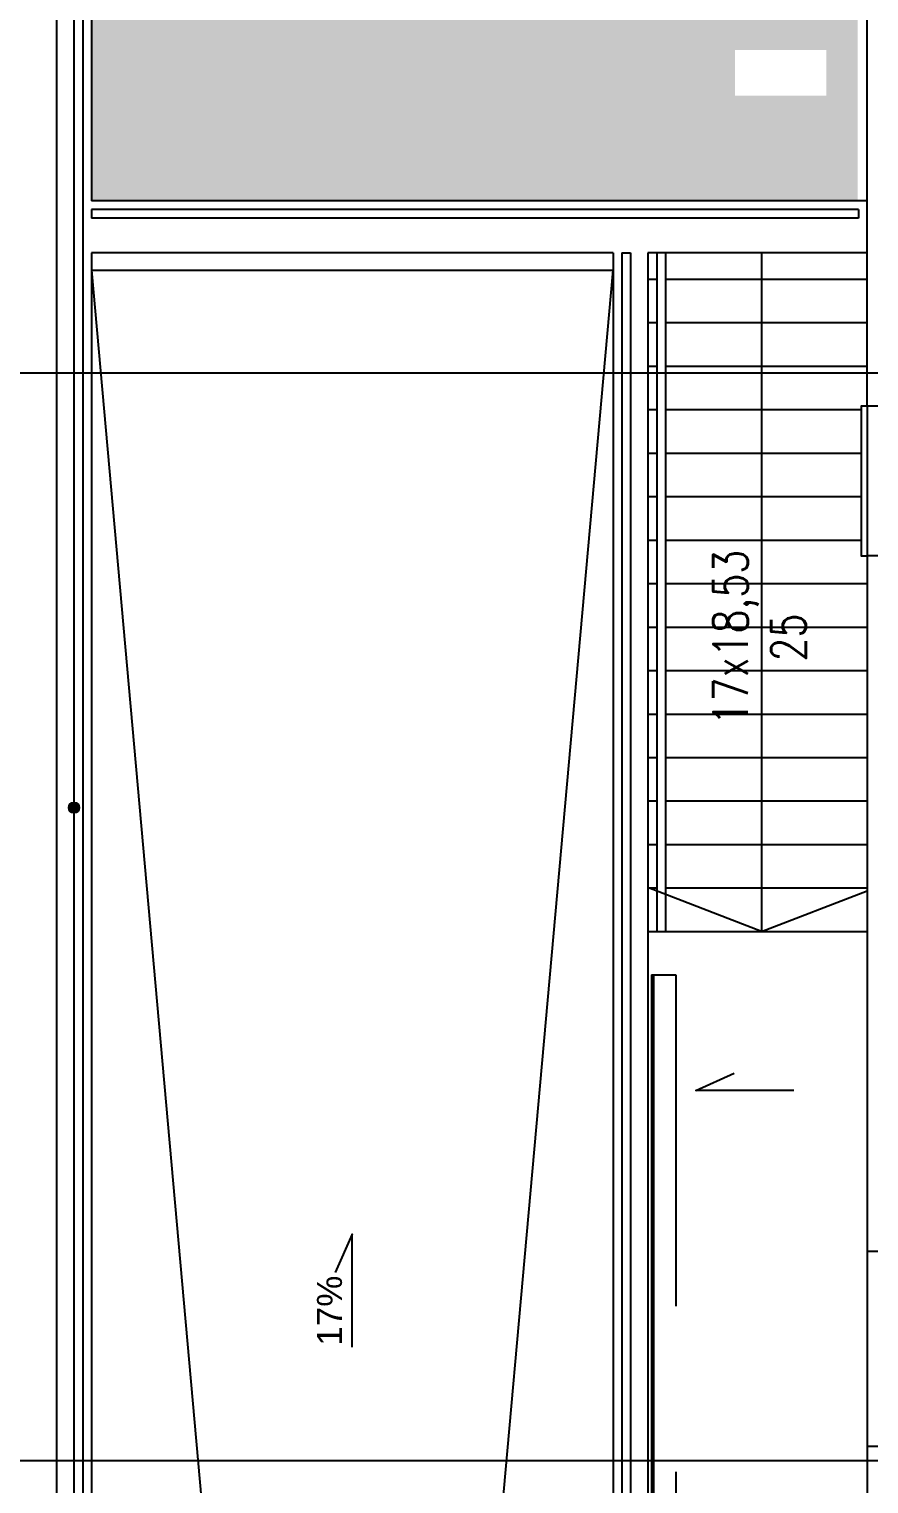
# Model space of a CAD drawing. Header units: millimetres. Extents: x -135140 to 267856, y -70704 to 149933.
# Drawn here: x -58787 to -53959, y -8945 to -584 of the extents above; entities that cross this region are included whole.
import ezdxf

# ---------------------------------------------------------------- set-up
doc = ezdxf.new("R2010")
doc.units = ezdxf.units.MM
doc.header["$LTSCALE"] = 99.9
doc.linetypes.add('ACAD_ISO10W100', pattern=[18, 12, -3, 0, -3])
doc.linetypes.add('HIDDEN', pattern=[9.525, 6.35, -3.175])
for name, color, linetype in [('+48_HACZE', 253, 'Continuous'), ('+48_MEBLE', 251, 'Continuous'), ('+48_OPISY T', 251, 'Continuous'), ('+48_OSIE', 8, 'Continuous'), ('+48_SCHODY', 250, 'Continuous'), ('+48_SCIANY', 250, 'Continuous'), ('+48_WIDOK', 250, 'Continuous')]:
    doc.layers.add(name, color=color, linetype=linetype)
doc.styles.get("Standard").update_dxf_attribs({"font": 'ARIAL.TTF'})
doc.styles.add('wymiary', font='romans.shx', dxfattribs={"width": 0.8})

msp = doc.modelspace()

# ---------------------------------------------------------------- hatches: boundary and pattern name
at = {"layer": '+48_HACZE', "ltscale": 0.15}
h = msp.add_hatch(dxfattribs=at)
h.set_pattern_fill('AR-SAND', color=256, scale=3, style=0)
h.set_pattern_definition([(37.5, (-742073.9, -125572.43), (-4.800094, 146.823971), [0, -115.824, 0, -129.54, 0, -123.825]), (7.5, (-742073.9, -125572.43), (134.856985, 215.04753), [0, -62.484, 0, -104.394, 0, -40.005]), (327.5, (-742167.63, -125572.43), (237.29771, 0.431155), [0, -38.1, 0, -137.16, 0, -179.07]), (317.5, (-742167.63, -125572.43), (229.066936, 66.878797), [0, -19.05, 0, -89.916, 0, -102.87])])
h.paths.add_polyline_path([(-57571.6, 3084.7), (-57571.6, 2324.7), (-56351.6, 2324.7), (-56351.6, 3084.7)], flags=0)
h.paths.add_polyline_path([(-56101.6, 2324.7), (-54881.6, 2324.7), (-54881.6, 3084.7), (-56101.6, 3084.7)], flags=0)
h.paths.add_polyline_path([(-58429.1, -1570.3), (-54024.1, -1570.3), (-54024.1, 3484.7), (-58429.1, 3484.7)])
h.paths.add_polyline_path([(-54729.3, -966.5), (-54729.3, -704), (-54204.3, -704), (-54204.3, -966.5)])
at = {"layer": '+48_OPISY T'}
h = msp.add_hatch(color=256, dxfattribs=at)
edge = h.paths.add_edge_path()
edge.add_arc((-58529.1, -5058.5), 30, 0, 360)

# ---------------------------------------------------------------- linework, layer by layer
at = {"layer": '+48_MEBLE'}
for p, q in [((-55209.1, -6020.3), (-55209.1, -18630.3)), ((-55209.1, -6020.3), (-55197.1, -6020.3)), ((-55197.1, -6020.3), (-55197.1, -18630.3))]:
    msp.add_line(p, q, dxfattribs=at)
at = {"layer": '+48_OPISY T'}
msp.add_circle((-58529.1, -5058.5), 30, dxfattribs=at)
at = {"layer": '+48_OSIE', "linetype": 'ACAD_ISO10W100', "ltscale": 5}
for p, q in [((-59164.2, -2560.3), (-28211.1, -2560.3)), ((-59164.2, -8810.3), (-28211.1, -8810.3)), ((-59164.2, -8810.3), (-28211.1, -8810.3))]:
    msp.add_line(p, q, dxfattribs=at)
at = {"layer": '+48_SCHODY'}
for p, q in [((-54019.1, -1620.3), (-58429.1, -1620.3)), ((-54019.1, -1670.3), (-58429.1, -1670.3)), ((-55379.1, -1870.3), (-55379.1, -18730.3)), ((-55329.1, -1870.3), (-55329.1, -18730.3)), ((-55179.1, -1870.3), (-55179.1, -5770.3)), ((-55129.1, -1870.3), (-55129.1, -5770.3)), ((-55229.1, -2020.3), (-55179.1, -2020.3)), ((-55129.1, -2020.3), (-53969.1, -2020.3)), ((-55229.1, -2270.3), (-55179.1, -2270.3)), ((-55129.1, -2270.3), (-53969.1, -2270.3)), ((-55229.1, -2520.3), (-55179.1, -2520.3)), ((-55129.1, -2520.3), (-53969.1, -2520.3)), ((-55229.1, -2770.3), (-55179.1, -2770.3)), ((-55129.1, -2770.3), (-54004.1, -2770.3)), ((-55229.1, -3020.3), (-55179.1, -3020.3)), ((-55129.1, -3020.3), (-54004.1, -3020.3)), ((-55229.1, -3270.3), (-55179.1, -3270.3)), ((-55129.1, -3270.3), (-54004.1, -3270.3)), ((-55229.1, -3520.3), (-55179.1, -3520.3)), ((-55129.1, -3520.3), (-54004.1, -3520.3)), ((-55229.1, -3770.3), (-55179.1, -3770.3)), ((-55129.1, -3770.3), (-53969.1, -3770.3)), ((-55229.1, -4020.3), (-55179.1, -4020.3)), ((-55129.1, -4020.3), (-53969.1, -4020.3)), ((-55229.1, -4270.3), (-55179.1, -4270.3)), ((-55129.1, -4270.3), (-53969.1, -4270.3)), ((-55234.1, -4520.3), (-55179.1, -4520.3)), ((-55129.1, -4520.3), (-53969.1, -4520.3)), ((-55229.1, -4770.3), (-55179.1, -4770.3)), ((-55129.1, -4770.3), (-53969.1, -4770.3)), ((-55229.1, -5020.3), (-55179.1, -5020.3)), ((-55129.1, -5020.3), (-53969.1, -5020.3)), ((-55229.1, -5270.3), (-55179.1, -5270.3)), ((-55129.1, -5270.3), (-53969.1, -5270.3)), ((-55229.1, -5520.3), (-55179.1, -5520.3)), ((-55129.1, -5520.3), (-53969.1, -5520.3)), ((-55229.1, -5770.3), (-53969.1, -5770.3))]:
    msp.add_line(p, q, dxfattribs=at)
for points in [[(-54019.1, 3584.7), (-58529.1, 3584.7), (-58529.1, -18730.3)], [(-54019.1, 3534.7), (-58479.1, 3534.7), (-58479.1, -18730.3)], [(-58429.1, -1620.3), (-58429.1, -1670.3)], [(-54019.1, -1620.3), (-54019.1, -1670.3)], [(-55379.1, -1870.3), (-55329.1, -1870.3)], [(-54576.6, -1870.3), (-54576.6, -5770.3), (-55226.6, -5520.3)], [(-58429.1, -1970.3), (-56929.1, -18730.3), (-55429.1, -1970.3)], [(-58429.1, -1970.3), (-55429.1, -1970.3)], [(-54576.6, -5770.3), (-53969.1, -5536.6)], [(-56929.1, -8158.6), (-56929.1, -7509.7), (-57027.3, -7730.6)]]:
    msp.add_lwpolyline(points, dxfattribs=at)
at = {"layer": '+48_SCIANY', "linetype": 'Continuous'}
msp.add_line((-55229.1, -1870.3), (-55229.1, -2520.3), dxfattribs=at)
at = {"layer": '+48_SCIANY', "linetype": 'HIDDEN', "ltscale": 3}
msp.add_line((-55229.1, -5720.3), (-55229.1, -5770.3), dxfattribs=at)
at = {"layer": '+48_WIDOK'}
for p, q in [((-58629.1, 3684.7), (-58629.1, -18730.3)), ((-58429.1, 3484.7), (-58429.1, -1570.3)), ((-53969.1, -1570.3), (-58429.1, -1570.3)), ((-58429.1, -1870.3), (-58429.1, -18730.3)), ((-55429.1, -1870.3), (-58429.1, -1870.3)), ((-55429.1, -1870.3), (-55429.1, -18730.3)), ((-55229.1, -1870.3), (-55229.1, -18730.3)), ((-53969.1, -1870.3), (-55229.1, -1870.3)), ((-53739.1, -2750.3), (-53969.1, -2750.3)), ((-53739.1, -3610.3), (-53969.1, -3610.3)), ((-53839.1, -7610.3), (-53969.1, -7610.3)), ((-53839.1, -8730.3), (-53969.1, -8730.3))]:
    msp.add_line(p, q, dxfattribs=at)
at = {"layer": '+48_WIDOK', "linetype": 'HIDDEN', "ltscale": 3}
for p, q in [((-53969.1, -2750.3), (-53969.1, -3610.3)), ((-55197.1, -6020.3), (-55069.1, -6020.3)), ((-55069.1, -6020.3), (-55069.1, -18630.3)), ((-53969.1, -7610.3), (-53969.1, -18730.3))]:
    msp.add_line(p, q, dxfattribs=at)
at = {"layer": '+48_WIDOK'}
for points in [[(-53969.1, -2750.3), (-53969.1, 3909.7)], [(-53969.1, -2750.3), (-54004.1, -2750.3), (-54004.1, -3610.3), (-53969.1, -3610.3)], [(-53969.1, -3610.3), (-53969.1, -7610.3)]]:
    msp.add_lwpolyline(points, dxfattribs=at)
at = {"layer": '+48_WIDOK', "linetype": 'Continuous'}
msp.add_lwpolyline([(-54390.5, -6683.5), (-54954.7, -6683.5), (-54733.7, -6585.2)], dxfattribs=at)

# ---------------------------------------------------------------- texts
at = {"layer": '+48_SCHODY', "insert": (-54854.2, -4081), "char_height": 200, "width": 6594.671, "attachment_point": 2, "rotation": 90, "style": 'wymiary'}
msp.add_mtext('17x18,53\\P25', dxfattribs=at)
at = {"layer": '+48_SCHODY', "insert": (-57132.3, -8150.9), "char_height": 144, "width": 289299.398, "attachment_point": 1, "rotation": 90}
msp.add_mtext('17%', dxfattribs=at)

doc.saveas('drawing.dxf')
